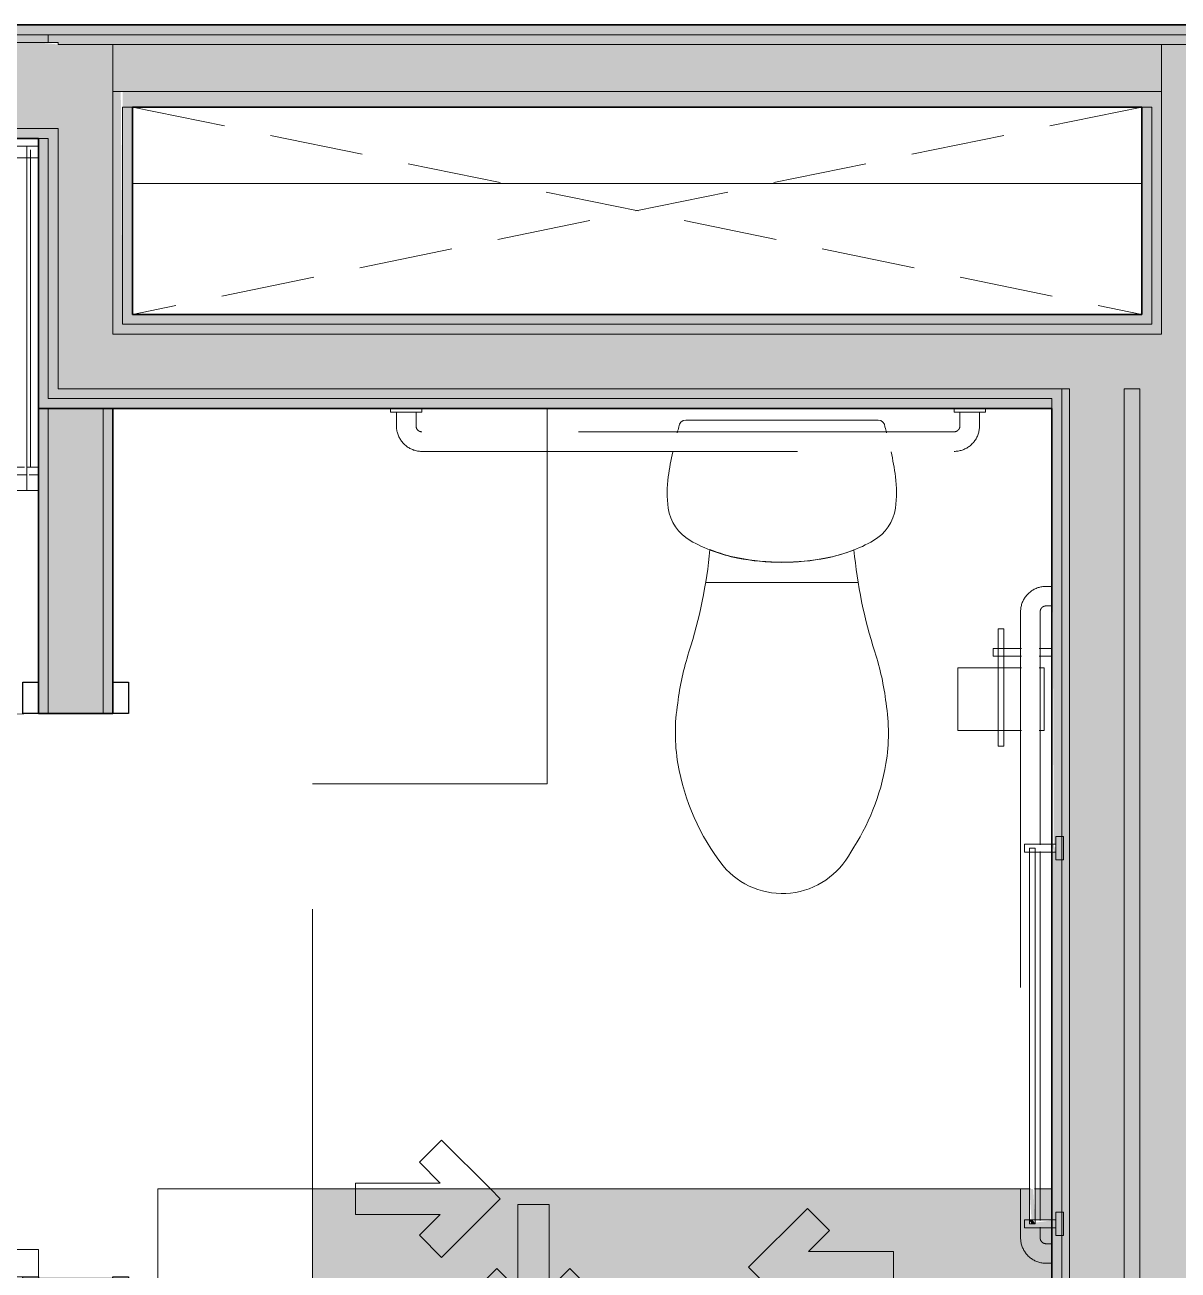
# Model space of a CAD drawing. Header units: inches. Extents: x 6 to 8416, y -388 to 6104.
# Drawn here: x 7035.6 to 7109.2, y 1427.6 to 1507.2 of the extents above; entities that cross this region are included whole.
import ezdxf

# ---------------------------------------------------------------- set-up
doc = ezdxf.new("R2010")
doc.units = ezdxf.units.IN
doc.header["$MEASUREMENT"] = 0
for name, pattern in [('Dash 1_16_', [48, 24, -24]), ('Hidden 1_16_', [36, 24, -12]), ('Hidden 1_8_', [9, 6, -3])]:
    doc.linetypes.add(name, pattern=pattern)
for name, color, linetype, lineweight in [('A-DETL', 90, 'Continuous', 13), ('A-DOOR', 31, 'Continuous', 18), ('A-DOOR-FRAM', 31, 'Continuous', 25), ('A-FLOR', 192, 'Continuous', 18), ('A-GENM', 13, 'Continuous', 18), ('A-ROOM', 32, 'Continuous', 13), ('A-WALL', 113, 'Continuous', 25), ('A-WALL-PATT', 111, 'Continuous', 35), ('I-WALL', 2, 'Continuous', 25), ('P-SANR-FIXT', 6, 'Continuous', 18), ('Q-SPCQ', 91, 'Continuous', 18)]:
    doc.layers.add(name, color=color, linetype=linetype, lineweight=lineweight)

# ---------------------------------------------------------------- blocks, each defined once
blk = doc.blocks.new('Unit-Single-Flush-ICC ADA-AM - 36_ x 84_-NR _U-BA _ BATH_-6493387-LEVEL 3 - PLAN Copy 1 Copy 1')
at = {"layer": 'A-DOOR'}
for p, q in [((16.25, -2.375), (18, -2.375)), ((16.25, -2.375), (16.25, -38.375)), ((18, -2.375), (18, -38.375)), ((16.25, -38.375), (18, -38.375))]:
    blk.add_line(p, q, dxfattribs=at)
at = {"layer": 'A-DOOR', "lineweight": 9}
blk.add_arc((18, -2.375), 36, 180, 270, dxfattribs=at)
at = {"layer": 'A-DOOR-FRAM'}
for p, q in [((-20, 2.375), (-20, 3.375)), ((-20, 3.375), (-18, 3.375)), ((-18, 3.375), (-18, 2.375)), ((18, 2.375), (18, 3.375)), ((18, 3.375), (20, 3.375)), ((20, 3.375), (20, 2.375)), ((-18, 2.375), (-20, 2.375)), ((20, 2.375), (18, 2.375)), ((-20, -2.375), (-18, -2.375)), ((-20, -3.375), (-20, -2.375)), ((-18, -2.375), (-18, -3.375)), ((18, -2.375), (20, -2.375)), ((18, -3.375), (18, -2.375)), ((20, -2.375), (20, -3.375)), ((-18, -3.375), (-20, -3.375)), ((20, -3.375), (18, -3.375))]:
    blk.add_line(p, q, dxfattribs=at)
at = {"layer": 'A-DOOR-FRAM', "lineweight": 18}
for p, q in [((-20, 3.375), (-18, 3.375)), ((-20, 3.375), (-20, 2.375)), ((-18, 3.375), (-18, 2.375)), ((18, 3.375), (20, 3.375)), ((18, 3.375), (18, 2.375)), ((20, 3.375), (20, 2.375)), ((-18, 2.375), (-20, 2.375)), ((20, 2.375), (18, 2.375)), ((-20, -3.375), (-20, -2.375)), ((-20, -2.375), (-18, -2.375)), ((-18, -3.375), (-18, -2.375)), ((18, -3.375), (18, -2.375)), ((18, -2.375), (20, -2.375)), ((20, -3.375), (20, -2.375)), ((-18, -3.375), (-20, -3.375)), ((20, -3.375), (18, -3.375))]:
    blk.add_line(p, q, dxfattribs=at)
blk = doc.blocks.new('GM BA Vanity-Double - Counter w Apron-ICC ADA-AM - Type B Opt_ B - Variable-V1235-LEVEL 3 - PLAN Copy 1 Copy 1')
at = {"layer": 'A-GENM'}
for p, q in [((-21.25, 0), (-22, 0)), ((-22, 0), (-22, -22)), ((-22, -0.75), (-22, 0)), ((-22, 0), (-21.25, 0)), ((56, 0), (-22, 0)), ((-22, 0), (-22, -0.75)), ((-22, -0.75), (-22, 0)), ((-22, 0), (-21.25, 0)), ((-21.25, 0), (-22, 0)), ((-22, 0), (-22, -0.75)), ((-22, 0), (-21.25, 0)), ((-22, -0.75), (-22, 0)), ((-22, -22), (-22, -0.75)), ((-22, -0.75), (56, -0.75)), ((-21.25, -0.75), (-22, -0.75)), ((-22, -0.75), (-22, -22)), ((-22, -22), (-22, -0.75)), ((-21.25, -22), (-21.25, 0)), ((-21.25, 0), (-21.25, -0.75)), ((-21.25, 0), (55.25, 0)), ((55.25, 0), (-21.25, 0)), ((-21.25, 0), (55.25, 0)), ((-21.25, -0.75), (-21.25, -22)), ((55.25, -0.75), (-21.25, -0.75)), ((56, 0), (55.25, 0)), ((55.25, 0), (55.25, -22)), ((55.25, -0.75), (55.25, 0)), ((55.25, 0), (56, 0)), ((55.25, 0), (56, 0)), ((56, 0), (55.25, 0)), ((55.25, 0), (56, 0)), ((55.25, -22), (55.25, -0.75)), ((56, -0.75), (55.25, -0.75)), ((56, 0), (55.5, 0)), ((55.5, 0), (56, 0)), ((55.5, -0.234), (55.5, -0.75)), ((55.5, -0.75), (55.5, -0.234)), ((55.5, -0.75), (55.5, -20.5)), ((55.5, -20.5), (55.5, -0.75)), ((56, 0), (56, -0.75)), ((56, -0.75), (56, 0)), ((56, 0), (56, -0.75)), ((56, 0), (56, -0.75)), ((56, -0.75), (56, 0)), ((56, 0), (56, -0.75)), ((56, -0.75), (56, -16.75)), ((56, -16.75), (56, -0.75)), ((56, -0.75), (56, -16.75)), ((56, -16.75), (56, -0.75)), ((56, -0.75), (56, -16.75)), ((-11.719, -4.813), (-3.254, -4.813)), ((-11.719, -19), (-11.719, -4.813)), ((-3.254, -4.813), (-11.719, -4.813)), ((-11.719, -4.813), (-11.719, -19)), ((-3.254, -4.813), (-3.025, -4.813)), ((-3.025, -4.813), (-3.254, -4.813)), ((-3.025, -4.813), (-2.614, -4.813)), ((-2.614, -4.813), (-3.025, -4.813)), ((-2.469, -4.813), (-2.001, -4.813)), ((-2.001, -4.813), (-2.469, -4.813)), ((-2.001, -4.813), (-1.746, -4.813)), ((-1.746, -4.813), (-2.001, -4.813)), ((-1.746, -4.813), (6.719, -4.813)), ((6.719, -4.813), (-1.746, -4.813)), ((6.719, -4.813), (6.719, -19)), ((6.719, -19), (6.719, -4.813)), ((27.281, -4.813), (35.746, -4.813)), ((27.281, -19), (27.281, -4.813)), ((35.746, -4.813), (27.281, -4.813)), ((27.281, -4.813), (27.281, -19)), ((35.746, -4.813), (35.975, -4.813)), ((35.975, -4.813), (35.746, -4.813)), ((35.975, -4.813), (36.386, -4.813)), ((36.386, -4.813), (35.975, -4.813)), ((36.531, -4.813), (36.999, -4.813)), ((36.999, -4.813), (36.531, -4.813)), ((36.999, -4.813), (37.254, -4.813)), ((37.254, -4.813), (36.999, -4.813)), ((37.254, -4.813), (45.719, -4.813)), ((45.719, -4.813), (37.254, -4.813)), ((45.719, -4.813), (45.719, -19)), ((45.719, -19), (45.719, -4.813)), ((56, -16.75), (56, -20.5)), ((56, -20.5), (56, -16.75)), ((56, -22), (56, -16.75)), ((56, -16.75), (56, -22)), ((56, -22), (56, -16.75)), ((56, -16.75), (56, -22)), ((6.719, -19), (-11.719, -19)), ((-11.719, -19), (6.719, -19)), ((45.719, -19), (27.281, -19)), ((27.281, -19), (45.719, -19)), ((-21.25, -20.5), (-22, -20.5)), ((-22, -20.5), (-21.25, -20.5)), ((-22, -21), (-22, -20.5)), ((-22, -21), (-22, -20.5)), ((55.103, -20.5), (-21.103, -20.5)), ((-21.103, -20.5), (55.103, -20.5)), ((55.5, -20.5), (55.25, -20.5)), ((55.25, -20.5), (56, -20.5)), ((55.5, -20.5), (56, -20.5)), ((55.5, -20.5), (56, -20.5)), ((56, -20.5), (55.5, -20.5)), ((56, -20.5), (56, -21)), ((56, -21), (56, -20.5)), ((-21.402, -21), (-22, -21)), ((-22, -21), (-21.402, -21)), ((55.25, -21), (-21.25, -21)), ((-21.25, -21), (55.25, -21)), ((56, -21), (55.402, -21)), ((55.402, -21), (56, -21)), ((-22, -22), (-21.25, -22)), ((-21.25, -22), (-22, -22)), ((-22, -22), (-21.25, -22)), ((-21.25, -22), (-22, -22)), ((-21.25, -22), (55.25, -22)), ((55.25, -22), (-21.25, -22)), ((55.25, -22), (56, -22)), ((56, -22), (55.25, -22)), ((55.25, -22), (56, -22)), ((56, -22), (55.25, -22))]:
    blk.add_line(p, q, dxfattribs=at)
blk = doc.blocks.new('PL BA Toilet-Unit-Two Piece-ICC ADA-AM - ICC Type B_ Side Approach_ Side Bar-V1236-LEVEL 3 - PLAN Copy 1 Copy 1')
at = {"layer": 'A-GENM', "linetype": 'Hidden 1_16_', "lineweight": 9}
for p, q in [((0.75, 56), (48, 56)), ((48, 56), (48, 24)), ((39.75, 54.25), (36, 50.5)), ((36, 50.5), (39.75, 54.25)), ((41.164, 52.836), (39.75, 54.25)), ((39.75, 54.25), (41.164, 52.836)), ((39.828, 51.5), (41.164, 52.836)), ((41.164, 52.836), (39.828, 51.5)), ((45.25, 51.5), (39.828, 51.5)), ((39.828, 51.5), (45.25, 51.5)), ((45.25, 49.875), (45.25, 51.5)), ((45.25, 51.5), (45.25, 49.875)), ((36, 50.5), (36.625, 49.875)), ((36.625, 49.875), (36, 50.5)), ((36.625, 49.875), (39.75, 46.75)), ((39.75, 46.75), (36.625, 49.875)), ((41.164, 48.164), (39.828, 49.5)), ((39.828, 49.5), (45.25, 49.5)), ((45.25, 49.5), (39.828, 49.5)), ((39.828, 49.5), (41.164, 48.164)), ((45.25, 49.5), (45.25, 49.875)), ((45.25, 49.875), (45.25, 49.5)), ((39.75, 46.75), (41.164, 48.164)), ((41.164, 48.164), (39.75, 46.75)), ((33, 24), (33, 0)), ((33, 24), (48, 24))]:
    blk.add_line(p, q, dxfattribs=at)
blk = doc.blocks.new('GM Clearance-Rect-AM - 30_ x 48_  - A117 2017 Existing _ Type B _ A117 2009 _ CBC-V1237-LEVEL 3 - PLAN Copy 1 Copy 1')
at = {"layer": 'A-GENM', "linetype": 'Hidden 1_16_', "lineweight": 9, "transparency": 33554560}
h = blk.add_hatch(color=256, dxfattribs=at)
h.paths.add_polyline_path([(15, 39.35), (13.728, 34.217), (12.765, 28.576), (12.231, 22.939), (12.1, 17.758), (12.448, 11.442), (13.252, 5.515), (14.472, 0), (15, 0.108), (15, 38.955)])
h.paths.add_polyline_path([(15, 47.25), (-12.554, 47.25), (-12.554, 45.5), (-12.987, 45.5), (-12.987, 45.813), (-15, 45.813), (-15, 0), (13.37, 0.088), (12.696, 3.112), (11.757, 8.69), (11.225, 14.472), (11.148, 20.77), (11.514, 26.436), (12.278, 31.961), (13.485, 37.433), (14.582, 41.622), (15, 43.003), (15, 47.125)])
h.paths.add_polyline_path([(-12.987, 46.188), (-12.987, 47.25), (-15, 47.25), (-15, 46.188)])
h = blk.add_hatch(color=256, dxfattribs=at)
h.paths.add_polyline_path([(15, 39.773), (14.949, 42.527), (14.256, 40.424), (12.637, 33.833), (11.759, 28.576), (11.233, 23.007), (11.124, 17.115), (11.508, 10.872), (12.336, 4.984), (13.469, 0), (14.4, 0.108), (13.713, 3.112), (12.752, 8.782), (12.22, 14.585), (12.131, 20.3), (12.484, 26.123), (13.367, 32.335), (14.624, 37.966), (15, 39.768)])
h.paths.add_polyline_path([(-12.554, 45.951), (-12.554, 47.25), (-12.987, 47.25), (-12.845, 46.188), (-12.77, 46.049), (-12.804, 45.813), (-12.987, 45.813), (-12.987, 45.5), (-12.554, 45.5), (-12.554, 45.906)])
h.paths.add_polyline_path([(-12.987, 46.162), (-12.987, 46.188), (-15, 46.049), (-15, 45.813), (-12.987, 45.952), (-12.987, 46.133)])
blk.add_hatch(color=256, dxfattribs=at).paths.add_polyline_path([(-12.77, 46.188), (-12.987, 46.049), (-12.987, 45.813), (-12.77, 45.951), (-12.77, 46.181)])
at = {"layer": 'A-GENM', "linetype": 'Hidden 1_16_', "lineweight": 9}
for p, q in [((-15, 47.25), (-15, 46.133)), ((-15, 47.25), (-15, 46.133)), ((-15, 46.438), (-15, 47.25)), ((15, 42.672), (15, 47.125)), ((15, 42.672), (15, 47.125)), ((15, 47.125), (15, 42.672)), ((-15, 45.871), (-15, 0)), ((-15, 45.871), (-15, 0)), ((-15, 11.375), (-15, 45.319)), ((15, 39.825), (15, 42.591)), ((15, 39.825), (15, 42.591)), ((15, 42.591), (15, 39.825)), ((15, 39.35), (15, 39.773)), ((15, 39.35), (15, 39.773)), ((15, 39.773), (15, 39.35)), ((15, 0), (15, 39.35)), ((15, 0), (15, 39.35)), ((15, 39.35), (15, 0)), ((-15, 2.75), (-15, 11.375)), ((-15, 0), (-15, 2.75)), ((-15, 0), (13.394, 0)), ((-15, 0), (13.394, 0)), ((13.394, 0), (-15, 0)), ((13.74, 0), (13.93, 0)), ((13.74, 0), (13.93, 0)), ((13.93, 0), (13.74, 0)), ((14.207, 0), (14.429, 0)), ((14.207, 0), (14.429, 0)), ((14.429, 0), (14.207, 0)), ((14.429, 0), (15, 0)), ((14.429, 0), (15, 0)), ((15, 0), (14.429, 0))]:
    blk.add_line(p, q, dxfattribs=at)
blk = doc.blocks.new('SE BA Toilet Paper Holder-AM - 6_ W x 4 1_2_ D_ 19_ AFF-V1238-LEVEL 3 - PLAN Copy 1 Copy 1')
at = {"layer": 'Q-SPCQ'}
for p, q in [((-1, 6.75), (-5, 6.75)), ((-5, 6.75), (-5, 2.685)), ((-5, 6.75), (-5, 4.712)), ((-1, 4.712), (-1, 6.75)), ((-1, 2.685), (-1, 6.75)), ((-5, 4.187), (-6, 4.187)), ((-6, 4.187), (-6, 4)), ((-6, 4.162), (-6, 4)), ((-6, 4), (-6, 3.838)), ((-6, 4), (-6, 3.812)), ((-5, 4.154), (-5, 4.594)), ((-5, 3.406), (-5, 4.594)), ((-1, 4.187), (-5, 4.187)), ((-5, 4), (-5, 4.154)), ((-5, 3.846), (-5, 4)), ((-1, 4.594), (-1, 3.406)), ((-1, 4.594), (-1, 4.154)), ((0.25, 4.187), (-1, 4.187)), ((-1, 4.154), (-1, 4)), ((-1, 4), (-1, 3.846)), ((-0.25, 4.5), (-0.25, 2.688)), ((-0.25, 4.5), (0, 4.5)), ((-0.217, 4.5), (0, 4.5)), ((0, 4.5), (0.217, 4.5)), ((0, 4.5), (0.25, 4.5)), ((0.25, 2.688), (0.25, 4.5)), ((1.5, 4.187), (0.25, 4.187)), ((1.5, 4), (1.5, 4.187)), ((1.5, 3.812), (1.5, 4)), ((-6, 3.812), (-5, 3.812)), ((-5, 3.406), (-5, 3.846)), ((-5, 3.812), (-1, 3.812)), ((-5, 3.288), (-5, 2.685)), ((-1, 3.846), (-1, 3.406)), ((-1, 3.812), (0.25, 3.812)), ((-1, 2.685), (-1, 3.288)), ((0.25, 3.812), (1.5, 3.812)), ((-5, 1.568), (-5, 1.25)), ((-5, 1.568), (-5, 1.25)), ((-5, 1.25), (-1, 1.25)), ((-1, 1.25), (-1, 1.557)), ((-1, 1.25), (-1, 1.557)), ((-0.25, 1.568), (-0.25, 0.75)), ((0.25, 0.75), (0.25, 1.567))]:
    blk.add_line(p, q, dxfattribs=at)
blk = doc.blocks.new('SE BA Towel Bar-AM - 2_-0_ W x 2 1_2_ D_ 48_ AFF-V1239-LEVEL 3 - PLAN Copy 1 Copy 1')
at = {"layer": 'Q-SPCQ'}
for p, q in [((-12.75, 0), (-12.75, -0.5)), ((-12.75, 0), (-12, 0)), ((-12, 0), (-11.25, 0)), ((-11.25, -0.5), (-11.25, 0)), ((11.25, 0), (11.25, -0.5)), ((11.25, 0), (12, 0)), ((12, 0), (12.75, 0)), ((12.75, -0.5), (12.75, 0)), ((-12.75, -0.5), (-12, -0.5)), ((-12.25, -0.5), (-12.25, -2.5)), ((-12.25, -0.5), (-12, -0.5)), ((-12, -0.5), (-11.75, -0.5)), ((-12, -0.5), (-11.25, -0.5)), ((-11.75, -2.5), (-11.75, -0.5)), ((11.25, -0.5), (12, -0.5)), ((11.75, -0.5), (11.75, -2.5)), ((11.75, -0.5), (12, -0.5)), ((12, -0.5), (12.25, -0.5)), ((12, -0.5), (12.75, -0.5)), ((12.25, -2.5), (12.25, -0.5)), ((12, -1.812), (-12, -1.812)), ((-12, -1.812), (-12, -1.819)), ((-12, -1.812), (-12, -2)), ((-12, -1.819), (-12, -1.838)), ((-12, -1.838), (-12, -1.867)), ((-12, -1.867), (-12, -1.906)), ((-12, -1.906), (-12, -1.951)), ((-12, -1.951), (-12, -2)), ((-12, -2), (-12, -2.049)), ((-12, -2), (-12, -2.049)), ((-12, -2.049), (-12, -2.094)), ((-12, -2.049), (-12, -2.094)), ((-12, -2.094), (-12, -2.133)), ((-12, -2.094), (-12, -2.133)), ((-12, -2.133), (-12, -2.162)), ((-12, -2.133), (-12, -2.162)), ((-12, -2.162), (-12, -2.181)), ((-12, -2.162), (-12, -2.181)), ((-12, -2.181), (-12, -2.187)), ((-12, -2.181), (-12, -2.187)), ((-12, -2.187), (12, -2.187)), ((12, -1.838), (12, -1.812)), ((12, -1.819), (12, -1.812)), ((12, -1.838), (12, -1.819)), ((12, -1.867), (12, -1.838)), ((12, -1.867), (12, -1.838)), ((12, -1.906), (12, -1.867)), ((12, -1.906), (12, -1.867)), ((12, -2), (12, -1.906)), ((12, -1.951), (12, -1.906)), ((12, -2), (12, -1.951)), ((12, -2.133), (12, -2)), ((12, -2.049), (12, -2)), ((12, -2.094), (12, -2.049)), ((12, -2.133), (12, -2.094)), ((12, -2.187), (12, -2.133)), ((12, -2.162), (12, -2.133)), ((12, -2.181), (12, -2.162)), ((12, -2.187), (12, -2.181)), ((-12, -2.5), (-12.25, -2.5)), ((-12, -2.5), (-12.217, -2.5)), ((-11.783, -2.5), (-12, -2.5)), ((-11.75, -2.5), (-12, -2.5)), ((12, -2.5), (11.75, -2.5)), ((12, -2.5), (11.783, -2.5)), ((12.217, -2.5), (12, -2.5)), ((12.25, -2.5), (12, -2.5))]:
    blk.add_line(p, q, dxfattribs=at)
blk = doc.blocks.new('z Nested-Clearance-Shower-AM - Tub_Shower - ICC Type B - Option B_ Forward _ CBC 11A-V1178-LEVEL 3 - PLAN Copy 1 Copy 1')
at = {"layer": 'A-GENM', "linetype": 'Hidden 1_16_', "lineweight": 9}
for p, q in [((48, 30), (0, 30)), ((0, 30), (0, 0)), ((48, 0), (48, 30)), ((25, 29), (23, 29)), ((23, 29), (23, 23.578)), ((23, 23.578), (23, 29)), ((23, 29), (25, 29)), ((25, 23.578), (25, 29)), ((25, 29), (25, 23.578)), ((41.5, 28.75), (37.75, 25)), ((37.75, 25), (41.5, 28.75)), ((42.914, 27.336), (41.5, 28.75)), ((41.5, 28.75), (42.914, 27.336)), ((41.578, 26), (42.914, 27.336)), ((42.914, 27.336), (41.578, 26)), ((47, 26), (41.578, 26)), ((41.578, 26), (47, 26)), ((47, 24), (47, 26)), ((47, 26), (47, 24)), ((21.664, 24.914), (20.25, 23.5)), ((20.25, 23.5), (21.664, 24.914)), ((23, 23.578), (21.664, 24.914)), ((21.664, 24.914), (23, 23.578)), ((26.336, 24.914), (25, 23.578)), ((25, 23.578), (26.336, 24.914)), ((27.75, 23.5), (26.336, 24.914)), ((26.336, 24.914), (27.75, 23.5)), ((37.75, 25), (41.5, 21.25)), ((41.5, 21.25), (37.75, 25)), ((42.914, 22.664), (41.578, 24)), ((41.578, 24), (47, 24)), ((47, 24), (41.578, 24)), ((41.578, 24), (42.914, 22.664)), ((20.25, 23.5), (24, 19.75)), ((24, 19.75), (20.25, 23.5)), ((24, 19.75), (27.75, 23.5)), ((27.75, 23.5), (24, 19.75)), ((41.5, 21.25), (42.914, 22.664)), ((42.914, 22.664), (41.5, 21.25)), ((0, 0), (48, 0))]:
    blk.add_line(p, q, dxfattribs=at)
blk = doc.blocks.new('z Nested-Toilet-2 Piece - z Nested-Toilet-2 Piece-2223281-LEVEL 3 - PLAN Copy 1 Copy 1')
at = {"layer": 'P-SANR-FIXT'}
for p, q in [((6.142, -0.75), (-6.142, -0.75)), ((-4.871, -11.127), (4.871, -11.127))]:
    blk.add_line(p, q, dxfattribs=at)
for centre, radius, start, end in [((-6.142, -1.191), 0.441, 90, 180), ((6.142, -1.191), 0.441, 360, 90), ((15.604, -7.568), 23.085, 163.96347, 164.9127), ((-15.604, -7.568), 23.085, 15.0873, 16.03653), ((15.604, -7.568), 23.085, 168, 172.03653), ((-15.604, -7.568), 23.085, 7.96347, 12), ((-0.11, -5.37), 7.218, 172.03653, 187.96347), ((0.11, -5.37), 7.218, 352.03653, 7.96347), ((-4.438, -5.975), 2.848, 187.96347, 240.03653), ((4.438, -5.975), 2.848, 299.96347, 352.03653), ((-1.009, -0.027), 9.713, 240.03653, 259.16223), ((1.009, -0.027), 9.713, 280.83777, 299.96347), ((-35.243, -6.16), 30.776, 342.20163, 354.66929), ((-0.935, -0.044), 9.694, 247.78695, 259.00274), ((1.014, -0.023), 9.709, 280.88948, 291.6938), ((35.243, -6.16), 30.776, 185.37772, 197.79837), ((0, 4.969), 14.81, 258.96223, 281.03777), ((0.023, 4.972), 14.801, 259.06665, 281.00376), ((10.95, -20.977), 17.735, 162.23796, 173.05026), ((-10.95, -20.977), 17.735, 6.94974, 17.76204), ((5.191, -20.738), 11.999, 170.85857, 189.41128), ((-5.191, -20.738), 11.999, 350.58872, 9.14143), ((7.716, -20.256), 14.569, 189.65703, 218.04413), ((-7.716, -20.256), 14.569, 326.24483, 350.34297), ((0.025, -26.068), 4.932, 219.93666, 332.42756)]:
    blk.add_arc(centre, radius, start, end, dxfattribs=at)
blk = doc.blocks.new('z Nested-Toilet Grab Bars - z Nested-Toilet Grab Bars-V1242-LEVEL 3 - PLAN Copy 1 Copy 1')
at = {"layer": 'A-GENM', "linetype": 'Dash 1_16_', "lineweight": 9}
for p, q in [((-43, 0), (-43, -0.25)), ((-41, -0.25), (-41, 0)), ((-7, 0), (-7, -0.25)), ((-5, -0.25), (-5, 0)), ((-43, -0.25), (-41, -0.25)), ((-43, -0.25), (-41, -0.25)), ((-42.625, -0.25), (-42.625, -1.125)), ((-41.375, -0.25), (-42.625, -0.25)), ((-41.375, -0.25), (-42.625, -0.25)), ((-41.375, -1.125), (-41.375, -0.25)), ((-7, -0.25), (-5, -0.25)), ((-7, -0.25), (-5, -0.25)), ((-6.625, -0.25), (-6.625, -1.125)), ((-5.375, -0.25), (-6.625, -0.25)), ((-5.375, -0.25), (-6.625, -0.25)), ((-5.375, -1.125), (-5.375, -0.25)), ((-7, -1.5), (-41, -1.5)), ((-41, -2.75), (-7, -2.75)), ((-0.75, -11.375), (-1.125, -11.375)), ((-1.125, -12.625), (-0.75, -12.625)), ((-2.75, -13), (-2.75, -49.875)), ((-1.5, -27.888), (-1.5, -13)), ((-1.5, -49.875), (-1.5, -28.321)), ((-2.75, -49.875), (-2.75, -53)), ((-1.5, -51.888), (-1.5, -49.875)), ((-1.5, -53), (-1.5, -52.321)), ((-0.75, -53.375), (-1.125, -53.375)), ((-1.125, -54.625), (-0.75, -54.625))]:
    blk.add_line(p, q, dxfattribs=at)
at = {"layer": 'A-GENM', "linetype": 'Dash 1_16_', "lineweight": 9, "flags": 128}
for points in [[(-42.625, -1.125), (-42.624, -1.19), (-42.62, -1.255), (-42.613, -1.32), (-42.604, -1.384), (-42.593, -1.448), (-42.578, -1.511), (-42.562, -1.574), (-42.543, -1.636), (-42.521, -1.697), (-42.497, -1.758), (-42.47, -1.817), (-42.441, -1.875), (-42.41, -1.932), (-42.377, -1.988), (-42.341, -2.043), (-42.303, -2.095), (-42.264, -2.147), (-42.222, -2.197), (-42.178, -2.244), (-42.132, -2.291), (-42.085, -2.335), (-42.035, -2.377), (-41.984, -2.418), (-41.932, -2.456), (-41.878, -2.492), (-41.823, -2.526), (-41.766, -2.558), (-41.708, -2.588), (-41.649, -2.615), (-41.589, -2.64), (-41.528, -2.662), (-41.466, -2.682), (-41.403, -2.699), (-41.34, -2.714), (-41.276, -2.726), (-41.212, -2.736), (-41.147, -2.743), (-41.083, -2.748), (-41.018, -2.75), (-41, -2.75)], [(-41, -1.5), (-41.015, -1.5), (-41.03, -1.499), (-41.045, -1.497), (-41.06, -1.495), (-41.075, -1.493), (-41.089, -1.489), (-41.104, -1.485), (-41.118, -1.481), (-41.132, -1.476), (-41.146, -1.47), (-41.16, -1.464), (-41.173, -1.458), (-41.186, -1.45), (-41.199, -1.443), (-41.212, -1.435), (-41.224, -1.426), (-41.236, -1.417), (-41.247, -1.407), (-41.258, -1.397), (-41.269, -1.386), (-41.279, -1.375), (-41.289, -1.364), (-41.298, -1.352), (-41.307, -1.34), (-41.316, -1.328), (-41.323, -1.315), (-41.331, -1.302), (-41.338, -1.288), (-41.344, -1.275), (-41.35, -1.261), (-41.355, -1.247), (-41.359, -1.233), (-41.363, -1.218), (-41.367, -1.203), (-41.37, -1.189), (-41.372, -1.174), (-41.373, -1.159), (-41.375, -1.144), (-41.375, -1.129), (-41.375, -1.125)], [(-6.625, -1.125), (-6.625, -1.14), (-6.626, -1.155), (-6.628, -1.17), (-6.63, -1.185), (-6.632, -1.2), (-6.636, -1.214), (-6.64, -1.229), (-6.644, -1.243), (-6.649, -1.257), (-6.655, -1.271), (-6.661, -1.285), (-6.667, -1.298), (-6.675, -1.311), (-6.682, -1.324), (-6.69, -1.337), (-6.699, -1.349), (-6.708, -1.361), (-6.718, -1.372), (-6.728, -1.383), (-6.739, -1.394), (-6.75, -1.404), (-6.761, -1.414), (-6.773, -1.423), (-6.785, -1.432), (-6.797, -1.441), (-6.81, -1.448), (-6.823, -1.456), (-6.837, -1.463), (-6.85, -1.469), (-6.864, -1.475), (-6.878, -1.48), (-6.892, -1.484), (-6.907, -1.488), (-6.922, -1.492), (-6.936, -1.495), (-6.951, -1.497), (-6.966, -1.498), (-6.981, -1.5), (-6.996, -1.5), (-7, -1.5)], [(-7, -2.75), (-6.935, -2.749), (-6.87, -2.745), (-6.805, -2.738), (-6.741, -2.729), (-6.677, -2.718), (-6.614, -2.703), (-6.551, -2.687), (-6.489, -2.668), (-6.428, -2.646), (-6.367, -2.622), (-6.308, -2.595), (-6.25, -2.566), (-6.193, -2.535), (-6.137, -2.502), (-6.082, -2.466), (-6.03, -2.428), (-5.978, -2.389), (-5.928, -2.347), (-5.881, -2.303), (-5.834, -2.257), (-5.79, -2.21), (-5.748, -2.16), (-5.707, -2.109), (-5.669, -2.057), (-5.633, -2.003), (-5.599, -1.948), (-5.567, -1.891), (-5.537, -1.833), (-5.51, -1.774), (-5.485, -1.714), (-5.463, -1.653), (-5.443, -1.591), (-5.426, -1.528), (-5.411, -1.465), (-5.399, -1.401), (-5.389, -1.337), (-5.382, -1.272), (-5.377, -1.208), (-5.375, -1.143), (-5.375, -1.125)], [(-1.125, -11.375), (-1.19, -11.376), (-1.255, -11.38), (-1.32, -11.387), (-1.384, -11.396), (-1.448, -11.407), (-1.511, -11.422), (-1.574, -11.438), (-1.636, -11.457), (-1.697, -11.479), (-1.758, -11.503), (-1.817, -11.53), (-1.875, -11.559), (-1.932, -11.59), (-1.988, -11.623), (-2.043, -11.659), (-2.095, -11.697), (-2.147, -11.736), (-2.197, -11.778), (-2.244, -11.822), (-2.291, -11.868), (-2.335, -11.915), (-2.377, -11.965), (-2.418, -12.016), (-2.456, -12.068), (-2.492, -12.122), (-2.526, -12.177), (-2.558, -12.234), (-2.588, -12.292), (-2.615, -12.351), (-2.64, -12.411), (-2.662, -12.472), (-2.682, -12.534), (-2.699, -12.597), (-2.714, -12.66), (-2.726, -12.724), (-2.736, -12.788), (-2.743, -12.853), (-2.748, -12.917), (-2.75, -12.982), (-2.75, -13)], [(-1.5, -13), (-1.5, -12.985), (-1.499, -12.97), (-1.497, -12.955), (-1.495, -12.94), (-1.493, -12.925), (-1.489, -12.911), (-1.485, -12.896), (-1.481, -12.882), (-1.476, -12.868), (-1.47, -12.854), (-1.464, -12.84), (-1.458, -12.827), (-1.45, -12.814), (-1.443, -12.801), (-1.435, -12.788), (-1.426, -12.776), (-1.417, -12.764), (-1.407, -12.753), (-1.397, -12.742), (-1.386, -12.731), (-1.375, -12.721), (-1.364, -12.711), (-1.352, -12.702), (-1.34, -12.693), (-1.328, -12.684), (-1.315, -12.677), (-1.302, -12.669), (-1.288, -12.662), (-1.275, -12.656), (-1.261, -12.65), (-1.247, -12.645), (-1.233, -12.641), (-1.218, -12.637), (-1.203, -12.633), (-1.189, -12.63), (-1.174, -12.628), (-1.159, -12.627), (-1.144, -12.625), (-1.129, -12.625), (-1.125, -12.625)], [(-2.75, -53), (-2.749, -53.065), (-2.745, -53.13), (-2.738, -53.195), (-2.729, -53.259), (-2.718, -53.323), (-2.703, -53.386), (-2.687, -53.449), (-2.668, -53.511), (-2.646, -53.572), (-2.622, -53.633), (-2.595, -53.692), (-2.566, -53.75), (-2.535, -53.807), (-2.502, -53.863), (-2.466, -53.918), (-2.428, -53.97), (-2.389, -54.022), (-2.347, -54.072), (-2.303, -54.119), (-2.257, -54.166), (-2.21, -54.21), (-2.16, -54.252), (-2.109, -54.293), (-2.057, -54.331), (-2.003, -54.367), (-1.948, -54.401), (-1.891, -54.433), (-1.833, -54.463), (-1.774, -54.49), (-1.714, -54.515), (-1.653, -54.537), (-1.591, -54.557), (-1.528, -54.574), (-1.465, -54.589), (-1.401, -54.601), (-1.337, -54.611), (-1.272, -54.618), (-1.208, -54.623), (-1.143, -54.625), (-1.125, -54.625)], [(-1.125, -53.375), (-1.14, -53.375), (-1.155, -53.374), (-1.17, -53.372), (-1.185, -53.37), (-1.2, -53.368), (-1.214, -53.364), (-1.229, -53.36), (-1.243, -53.356), (-1.257, -53.351), (-1.271, -53.345), (-1.285, -53.339), (-1.298, -53.333), (-1.311, -53.325), (-1.324, -53.318), (-1.337, -53.31), (-1.349, -53.301), (-1.361, -53.292), (-1.372, -53.282), (-1.383, -53.272), (-1.394, -53.261), (-1.404, -53.25), (-1.414, -53.239), (-1.423, -53.227), (-1.432, -53.215), (-1.441, -53.203), (-1.448, -53.19), (-1.456, -53.177), (-1.463, -53.163), (-1.469, -53.15), (-1.475, -53.136), (-1.48, -53.122), (-1.484, -53.108), (-1.488, -53.093), (-1.492, -53.078), (-1.495, -53.064), (-1.497, -53.049), (-1.498, -53.034), (-1.5, -53.019), (-1.5, -53.004), (-1.5, -53)]]:
    blk.add_lwpolyline(points, dxfattribs=at)

msp = doc.modelspace()

# ---------------------------------------------------------------- hatches: boundary and pattern name
at = {"layer": 'A-WALL-PATT'}
for points in [[(7036.41533733, 1506.56077679), (7036.41533733, 1507.18577679), (6953.66533733, 1507.18577679), (6953.66533733, 1506.56077679), (7024.80428685, 1506.56077679)], [(7112.29033733, 1506.56077679), (7112.29033733, 1507.18577679), (7037.04033733, 1507.18577679), (7037.04033733, 1506.56077679), (7111.66533733, 1506.56077679)], [(7111.66533733, 1505.93577679), (7111.66533733, 1506.56077679), (7037.66533733, 1506.56077679), (7037.66533733, 1505.93577679), (7109.16053685, 1505.93577679)], [(7041.79033733, 1487.43577679), (7041.67553685, 1502.93577679), (7041.16533733, 1502.93577679), (7041.16533733, 1487.43577679), (7041.67553685, 1487.43577679)], [(7107.54033733, 1487.43577679), (7108.16533733, 1487.43577679), (7108.16533733, 1502.93577679), (7107.54033733, 1502.93577679), (7107.54033733, 1488.06077679)], [(7106.91533733, 1488.06077679), (7107.54033733, 1488.06077679), (7107.54033733, 1501.93577679), (7106.91533733, 1501.93577679), (7106.91533733, 1488.68577679)], [(7075.41803685, 1488.06077679), (7106.91533733, 1488.06077679), (7106.91533733, 1488.68577679), (7042.41533733, 1488.68577679), (7042.41533733, 1488.06077679), (7058.54678685, 1488.06077679)], [(7107.54033733, 1487.43577679), (7107.54033733, 1488.06077679), (7041.79033733, 1488.06077679), (7041.79033733, 1487.43577679), (7106.91533733, 1487.43577679)], [(7101.79033733, 1483.31077679), (7101.79033733, 1483.93577679), (7037.66533733, 1483.93577679), (7037.66533733, 1483.31077679), (7101.16533733, 1483.31077679)], [(7102.29033733, 1342.68577679), (7102.29033733, 1370.81077679), (7101.91533733, 1370.81077679), (7102.00506947, 1402.81077679), (7102.29033733, 1402.81077679), (7102.29033733, 1483.93577679), (7101.79033733, 1483.93577679), (7101.79033733, 1342.68577679)], [(7101.79033733, 1342.68577679), (7101.79033733, 1483.31077679), (7101.16533733, 1483.31077679), (7101.28983827, 1454.79756567), (7101.41533733, 1454.79756567), (7101.29177137, 1454.36455297), (7101.16533733, 1454.36455297), (7101.16533733, 1430.79756567), (7101.41533733, 1430.79756567), (7101.39891422, 1430.36455297), (7101.16533733, 1430.36455297), (7101.16533733, 1342.68577679)]]:
    msp.add_hatch(color=10, dxfattribs=at).paths.add_polyline_path(points)
h = msp.add_hatch(color=10, dxfattribs=at)
h.paths.add_polyline_path([(7037.04033733, 1482.68577679), (7037.04033733, 1499.93577679), (7036.41533733, 1499.93577679), (7036.41533733, 1482.68577679)])
h.paths.add_polyline_path([(7036.41533733, 1506.56077679), (7037.04033733, 1506.56077679), (7037.04033733, 1507.18577679), (7036.41533733, 1507.18577679)])
h = msp.add_hatch(color=10, dxfattribs=at)
h.paths.add_polyline_path([(7037.66533733, 1483.31077679), (7037.66533733, 1500.56077679), (7037.04033733, 1500.56077679), (7037.04033733, 1483.31077679)])
h.paths.add_polyline_path([(7037.66533733, 1506.06077679), (7037.66533733, 1506.56077679), (7037.04033733, 1506.56077679), (7037.04033733, 1506.06077679)])
at = {"layer": 'A-WALL-PATT', "lineweight": 25}
for points in [[(7107.54033733, 1501.93577679), (7107.54033733, 1502.93577679), (7041.79033733, 1502.93577679), (7041.79033733, 1501.93577679), (7106.91533733, 1501.93577679)], [(7042.41533733, 1488.06077679), (7042.41533733, 1501.93577679), (7041.79033733, 1501.93577679), (7041.79033733, 1488.06077679)], [(7037.04033733, 1499.93577679), (7037.04033733, 1500.56077679), (6953.66533733, 1500.56077679), (6953.66533733, 1499.93577679), (7036.41533733, 1499.93577679)], [(7058.54678685, 1482.68577679), (7101.16533733, 1482.68577679), (7101.16533733, 1483.31077679), (7037.04033733, 1483.31077679), (7037.04033733, 1482.68577679), (7042.41533733, 1482.68577679)]]:
    msp.add_hatch(color=10, dxfattribs=at).paths.add_polyline_path(points)
at = {"layer": 'A-WALL-PATT', "lineweight": 25, "transparency": 33554560}
h = msp.add_hatch(color=10, dxfattribs=at)
h.paths.add_polyline_path([(7036.41533733, 1404.93577679), (7037.04033733, 1404.93577679), (7037.04033733, 1419.06077679), (7036.41533733, 1419.06077679), (7036.41533733, 1418.43577679)])
h.paths.add_polyline_path([(7036.41533733, 1422.56077679), (7037.04033733, 1422.56077679), (7037.04033733, 1427.18577679), (7036.41533733, 1427.18577679), (7036.41533733, 1423.18577679)])
h.paths.add_polyline_path([(7037.04033733, 1463.18577679), (7037.04033733, 1482.68577679), (7036.41533733, 1482.68577679), (7036.41533733, 1463.18577679)])
at = {"layer": 'A-WALL-PATT', "transparency": 33554560}
h = msp.add_hatch(color=10, dxfattribs=at)
h.paths.add_polyline_path([(7040.54033733, 1404.93577679), (7041.16533733, 1404.93577679), (7041.16533733, 1427.18577679), (7040.54033733, 1427.18577679)])
h.paths.add_polyline_path([(7041.16533733, 1463.18577679), (7041.16533733, 1482.68577679), (7040.54033733, 1482.68577679), (7040.54033733, 1463.18577679)])
at = {"layer": 'A-WALL-PATT'}
h = msp.add_hatch(color=10, dxfattribs=at)
h.paths.add_polyline_path([(7101.16533733, 1430.36455297), (7101.41533733, 1430.36455297), (7101.39698113, 1430.79756567), (7101.16533733, 1430.77050238), (7101.16533733, 1430.55399603)])
h.paths.add_polyline_path([(7101.41533733, 1454.36455297), (7101.28983827, 1454.79756567), (7101.16533733, 1454.77050238), (7101.29177137, 1454.36455297)])
at = {"layer": 'I-WALL'}
for points in [[(7037.04033733, 1506.06077679), (7037.04033733, 1506.56077679), (6953.66533733, 1506.56077679), (6953.66533733, 1506.06077679), (7036.41533733, 1506.06077679)], [(7037.66533733, 1500.56077679), (7037.66533733, 1505.93577679), (7036.41533733, 1506.06077679), (6953.66533733, 1506.06077679), (6953.66533733, 1500.56077679), (7037.04033733, 1500.56077679)], [(7041.16533733, 1483.93577679), (7041.16533733, 1505.93577679), (7037.66533733, 1505.93577679), (7037.66533733, 1483.93577679)], [(7041.67553685, 1502.93577679), (7108.16533733, 1502.93577679), (7108.16533733, 1505.93577679), (7041.16533733, 1505.93577679), (7041.16533733, 1502.93577679)], [(7111.66533733, 1483.93577679), (7111.66533733, 1505.93577679), (7108.16533733, 1505.93577679), (7108.16533733, 1483.93577679), (7109.16053685, 1483.93577679)], [(7106.91533733, 1483.93577679), (7108.16533733, 1483.93577679), (7108.16533733, 1487.43577679), (7041.16533733, 1487.43577679), (7041.16533733, 1483.93577679), (7106.79033733, 1483.93577679)], [(7102.29033733, 1342.68577679), (7105.79033733, 1342.68577679), (7105.79033733, 1483.93577679), (7102.29033733, 1483.93577679), (7102.29033733, 1402.81077679), (7102.54033733, 1402.81077679), (7102.54033733, 1370.81077679), (7102.29033733, 1370.81077679), (7102.29033733, 1354.56256081)], [(7106.79033733, 1342.68577679), (7106.79033733, 1483.93577679), (7105.79033733, 1483.93577679), (7105.79033733, 1342.68577679)], [(7109.16053685, 1342.68577679), (7112.29033733, 1342.68577679), (7112.29033733, 1483.93577679), (7106.79033733, 1483.93577679), (7106.79033733, 1342.68577679)]]:
    msp.add_hatch(color=10, dxfattribs=at).paths.add_polyline_path(points)
at = {"layer": 'I-WALL', "transparency": 33554560}
h = msp.add_hatch(color=10, dxfattribs=at)
h.paths.add_polyline_path([(7040.54033733, 1404.93577679), (7040.54033733, 1427.18577679), (7037.04033733, 1427.18577679), (7037.04033733, 1404.93577679)])
h.paths.add_polyline_path([(7037.04033733, 1463.18577679), (7040.54033733, 1463.18577679), (7040.54033733, 1482.68577679), (7037.04033733, 1482.68577679), (7037.04033733, 1472.65306081)])

# ---------------------------------------------------------------- linework, layer by layer
at = {"layer": 'A-DETL', "linetype": 'Hidden 1_8_', "lineweight": 9}
for p, q in [((7042.41533733, 1501.93577679), (7106.91533733, 1488.68577679)), ((7106.91533733, 1501.93577679), (7042.41533733, 1488.68577679))]:
    msp.add_line(p, q, dxfattribs=at)
at = {"layer": 'A-FLOR'}
msp.add_line((7042.41533733, 1497.06077679), (7106.91533733, 1497.06077679), dxfattribs=at)
at = {"layer": 'A-ROOM', "lineweight": 9, "flags": 128}
msp.add_lwpolyline([(5517.16533733, 950.68577679), (5517.16533733, 1329.68577679), (5517.16533733, 1374.56077679), (5517.16533733, 1507.18577679), (5612.29033733, 1507.18577679), (6058.16533733, 1507.18577679), (6133.29033733, 1507.18577679), (6196.26633733, 1507.18577679), (6208.31433733, 1507.18577679), (6287.04033733, 1507.18577679), (6553.41533733, 1507.18577679), (6623.91533733, 1507.18577679), (6684.85253134, 1507.18577679), (6691.72814332, 1507.18577679), (6769.04033733, 1507.18577679), (6953.66533733, 1507.18577679), (7039.41533733, 1507.18577679), (7109.91533733, 1507.18577679), (7146.66533733, 1507.18577679), (7492.29033733, 1507.18577679)], dxfattribs=at)
msp.add_lwpolyline([(7101.16533733, 1214.81077679), (7101.16533733, 1342.68577679), (7101.16533733, 1482.68577679), (7036.41533733, 1482.68577679), (7036.41533733, 1499.93577679), (6953.66533733, 1499.93577679), (6953.66533733, 1499.43577679), (6769.04033733, 1499.43577679), (6691.66533733, 1499.43577679), (6691.66533733, 1465.43577679), (6684.91533733, 1465.43577679), (6684.91533733, 1499.43577679), (6626.91533733, 1499.43577679), (6626.91533733, 1485.68577679), (6624.91533733, 1485.68577679), (6624.91533733, 1214.81077679)], close=True, dxfattribs=at)
at = {"layer": 'A-WALL', "lineweight": 9}
for p, q in [((6902.41533733, 1506.56077679), (7586.79033733, 1506.56077679)), ((7037.04033733, 1506.56077679), (7037.04033733, 1506.06077679)), ((7037.66533733, 1506.06077679), (6902.41533733, 1506.06077679)), ((7037.66533733, 1506.06077679), (7037.66533733, 1505.93577679)), ((7111.66533733, 1505.93577679), (7037.66533733, 1505.93577679)), ((7041.16533733, 1505.93577679), (7041.16533733, 1487.43577679)), ((7108.16533733, 1505.93577679), (7108.16533733, 1487.43577679)), ((7108.16533733, 1502.93577679), (7041.16533733, 1502.93577679)), ((7041.79033733, 1501.93577679), (7042.41533733, 1501.93577679)), ((7041.79033733, 1501.93577679), (7041.79033733, 1488.06077679)), ((7106.91533733, 1501.93577679), (7107.54033733, 1501.93577679)), ((7107.54033733, 1501.93577679), (7107.54033733, 1488.06077679)), ((7037.66533733, 1500.56077679), (6813.41533733, 1500.56077679)), ((7037.66533733, 1500.56077679), (7037.66533733, 1483.93577679)), ((7036.41533733, 1499.93577679), (7037.04033733, 1499.93577679)), ((7037.04033733, 1499.93577679), (7037.04033733, 1483.31077679)), ((7107.54033733, 1488.06077679), (7041.79033733, 1488.06077679)), ((7108.16533733, 1487.43577679), (7041.16533733, 1487.43577679)), ((7102.29033733, 1483.93577679), (7037.66533733, 1483.93577679)), ((7101.79033733, 1483.93577679), (7101.79033733, 1214.81077679)), ((7102.29033733, 1483.93577679), (7102.29033733, 1214.81077679)), ((7105.79033733, 1483.93577679), (7106.79033733, 1483.93577679)), ((7105.79033733, 1483.93577679), (7105.79033733, 1214.81077679)), ((7106.79033733, 1483.93577679), (7106.79033733, 1214.81077679)), ((7101.16533733, 1483.31077679), (7037.04033733, 1483.31077679)), ((7101.16533733, 1483.31077679), (7101.16533733, 1482.68577679)), ((7037.04033733, 1463.18577679), (7037.04033733, 1482.68577679)), ((7040.54033733, 1463.18577679), (7040.54033733, 1482.68577679))]:
    msp.add_line(p, q, dxfattribs=at)
at = {"layer": 'I-WALL', "lineweight": 35}
for p, q in [((7037.04033733, 1507.18577679), (6902.41533733, 1507.18577679)), ((7587.41533733, 1507.18577679), (7037.04033733, 1507.18577679)), ((7042.41533733, 1501.93577679), (7106.91533733, 1501.93577679)), ((7042.41533733, 1488.68577679), (7042.41533733, 1501.93577679)), ((7106.91533733, 1501.93577679), (7106.91533733, 1488.68577679)), ((6953.66533733, 1499.93577679), (7036.41533733, 1499.93577679)), ((7036.41533733, 1499.93577679), (7036.41533733, 1463.18577679)), ((7106.91533733, 1488.68577679), (7042.41533733, 1488.68577679)), ((7036.41533733, 1482.68577679), (7101.16533733, 1482.68577679)), ((7041.16533733, 1463.18577679), (7041.16533733, 1482.68577679)), ((7101.16533733, 1482.68577679), (7101.16533733, 1454.58105932)), ((7036.41533733, 1463.18577679), (7041.16533733, 1463.18577679)), ((7101.16533733, 1454.55399603), (7101.16533733, 1430.58105932)), ((7101.16533733, 1430.55399603), (7101.16533733, 1214.81077679))]:
    msp.add_line(p, q, dxfattribs=at)

# ---------------------------------------------------------------- block references
at = {"layer": 'A-DOOR', "rotation": 269.9999999999992}
msp.add_blockref('Unit-Single-Flush-ICC ADA-AM - 36_ x 84_-NR _U-BA _ BATH_-6493387-LEVEL 3 - PLAN Copy 1 Copy 1', (7038.79033733, 1445.18577679), dxfattribs=at)
at = {"layer": 'A-GENM'}
msp.add_blockref('GM BA Vanity-Double - Counter w Apron-ICC ADA-AM - Type B Opt_ B - Variable-V1235-LEVEL 3 - PLAN Copy 1 Copy 1', (6980.41533733, 1499.43577679), dxfattribs=at)
at = {"layer": 'A-GENM', "linetype": 'Dash 1_16_', "lineweight": 9}
msp.add_blockref('z Nested-Toilet Grab Bars - z Nested-Toilet Grab Bars-V1242-LEVEL 3 - PLAN Copy 1 Copy 1', (7101.91533733, 1482.68577679), dxfattribs=at)
at = {"layer": 'A-GENM', "linetype": 'Hidden 1_16_', "lineweight": 9}
msp.add_blockref('z Nested-Clearance-Shower-AM - Tub_Shower - ICC Type B - Option B_ Forward _ CBC 11A-V1178-LEVEL 3 - PLAN Copy 1 Copy 1', (7044.04033733, 1402.81077679), dxfattribs=at)
at = {"layer": 'A-GENM', "linetype": 'Hidden 1_16_', "lineweight": 9, "rotation": 269.9999999999995}
msp.add_blockref('GM Clearance-Rect-AM - 30_ x 48_  - A117 2017 Existing _ Type B _ A117 2009 _ CBC-V1237-LEVEL 3 - PLAN Copy 1 Copy 1', (7053.91533733, 1417.81077679), dxfattribs=at)
at = {"layer": 'P-SANR-FIXT', "rotation": 180}
msp.add_blockref('PL BA Toilet-Unit-Two Piece-ICC ADA-AM - ICC Type B_ Side Approach_ Side Bar-V1236-LEVEL 3 - PLAN Copy 1 Copy 1', (7101.91533733, 1482.68577679), dxfattribs=at)
at = {"layer": 'P-SANR-FIXT'}
msp.add_blockref('z Nested-Toilet-2 Piece - z Nested-Toilet-2 Piece-2223281-LEVEL 3 - PLAN Copy 1 Copy 1', (7083.91533733, 1482.68577679), dxfattribs=at)
at = {"layer": 'Q-SPCQ'}
for name, p, rotation in [('SE BA Toilet Paper Holder-AM - 6_ W x 4 1_2_ D_ 19_ AFF-V1238-LEVEL 3 - PLAN Copy 1 Copy 1', (7101.91533733, 1467.09476148), 89.99999999999977), ('SE BA Towel Bar-AM - 2_-0_ W x 2 1_2_ D_ 48_ AFF-V1239-LEVEL 3 - PLAN Copy 1 Copy 1', (7101.91533733, 1442.58105932), 269.9999999999992)]:
    msp.add_blockref(name, p, dxfattribs=dict(at, rotation=rotation))

doc.saveas('drawing.dxf')
